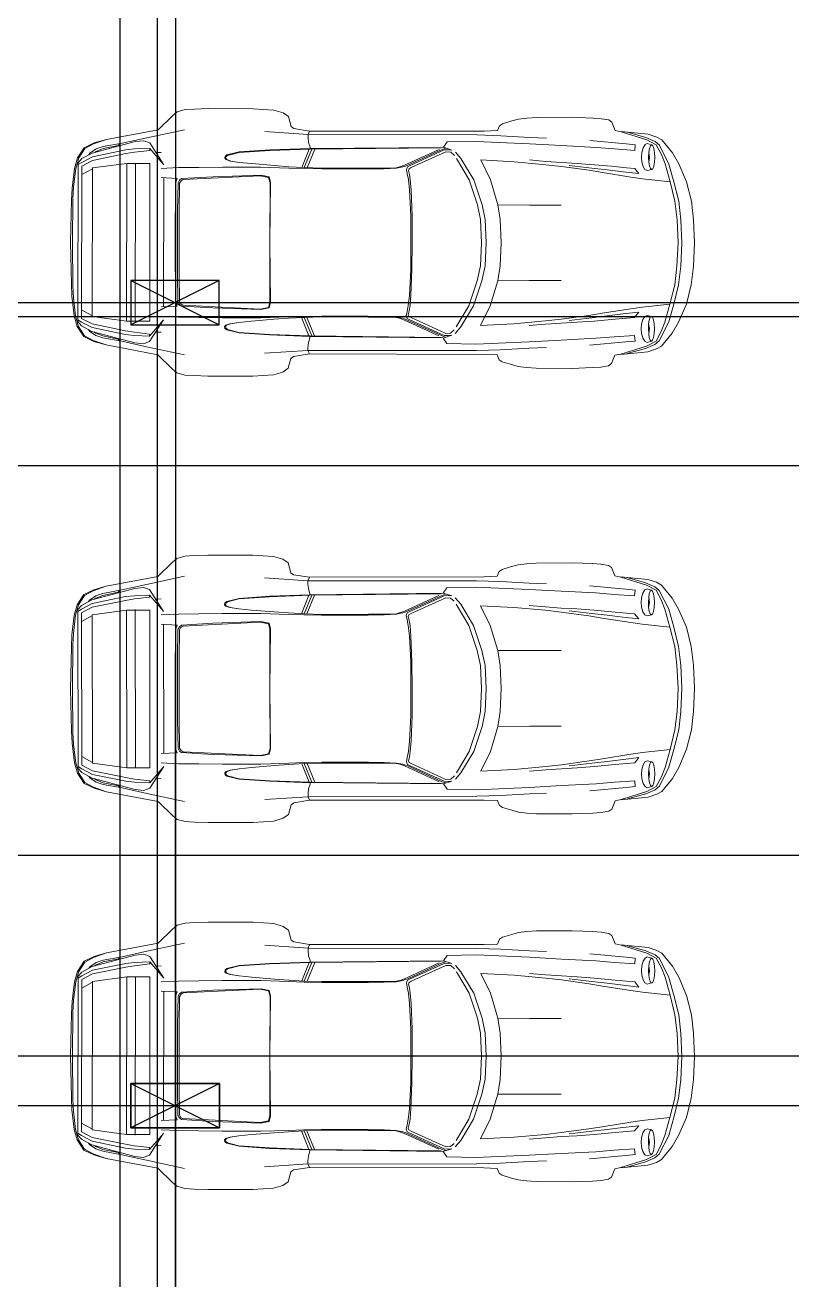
# Model space of a CAD drawing. Extents: x 285329 to 658348, y -83126 to -16980.
# Drawn here: x 323582 to 324102, y -36780 to -35929 of the extents above; entities that cross this region are included whole.
import ezdxf

# ---------------------------------------------------------------- set-up
doc = ezdxf.new("R2010")
doc.units = 0
doc.layers.get('0').update_dxf_attribs({"linetype": 'CONTINUOUS'})
for name, color, linetype in [('AXIS', 1, 'CONTINUOUS'), ('COLUMN', 5, 'CONTINUOUS'), ('DIM', 3, 'CONTINUOUS'), ('FURNITURE', 4, 'CONTINUOUS'), ('WALL', 7, 'CONTINUOUS')]:
    doc.layers.add(name, color=color, linetype=linetype)
doc.layers.add('FIGURES', color=153, linetype='CONTINUOUS', lineweight=0)
doc.layers.add('VIS', color=8, linetype='CONTINUOUS', lineweight=18)

# ---------------------------------------------------------------- blocks, each defined once
blk = doc.blocks.new('XREF1$0$02PCAR09')
at = {"color": 0, "linetype": 'ByBlock'}
for p, q in [((-139.39, 33.77), (-143.26, 30.05)), ((-138.14, 34.83), (-139.39, 33.77)), ((-136.04, 35.43), (-138.14, 34.83)), ((-133.57, 35.58), (-136.04, 35.43)), ((-129.86, 35.7), (-133.57, 35.58)), ((-117.88, 35.7), (-129.86, 35.7)), ((-112.33, 35.34), (-117.88, 35.7)), ((-109.85, 34.59), (-112.33, 35.34)), ((-108.47, 33.6), (-109.85, 34.59)), ((-107.73, 30.95), (-108.47, 33.6)), ((-32.75, 33.53), (-42.26, 33.45)), ((-27.18, 33.31), (-32.75, 33.53)), ((-107, 30.43), (-107.73, 30.95)), ((-102.8, 29.76), (-107, 30.43)), ((-52.16, 31.23), (-52.64, 29.95)), ((-51.29, 31.76), (-52.16, 31.23)), ((-48.85, 32.53), (-51.29, 31.76)), ((-47.09, 33.02), (-48.85, 32.53)), ((-44.85, 33.29), (-47.09, 33.02)), ((-42.26, 33.45), (-44.85, 33.29)), ((-24.96, 33.14), (-27.18, 33.31)), ((-22.98, 32.83), (-24.96, 33.14)), ((-22.13, 32.24), (-22.98, 32.83)), ((-21.22, 30), (-22.13, 32.24)), ((-149.39, 26.87), (-160.88, 23.8)), ((-157.04, 27.42), (-160.49, 26.23)), ((-160.29, 26.5), (-157.04, 27.42)), ((-143.26, 30.05), (-157.04, 27.42)), ((-146.25, 27.9), (-152.81, 26.43)), ((-147.04, 27.13), (-149.39, 26.87)), ((-145.43, 26.52), (-147.04, 27.13)), ((-136.16, 30.07), (-146.25, 27.9)), ((-103.18, 28.82), (-114.79, 29.59)), ((-103.18, 28.82), (-102.8, 29.76)), ((-58.2, 28.79), (-103.18, 28.82)), ((-103.18, 28.09), (-103.18, 28.82)), ((-103.06, 26.7), (-103.18, 28.09)), ((-56.22, 29.83), (-102.8, 29.76)), ((-67.1, 25.46), (-66.11, 26.89)), ((-58.32, 27.06), (-66.11, 26.89)), ((-48.2, 26.63), (-58.32, 27.06)), ((-58.2, 28.77), (-51.78, 28.55)), ((-52.64, 29.95), (-56.22, 29.83)), ((-51.78, 28.55), (-44.15, 28.14)), ((-44.15, 28.14), (-39.54, 27.93)), ((-28.03, 27.35), (-18.29, 26.45)), ((-19.65, 29.66), (-21.22, 30)), ((-12.48, 29.04), (-19.65, 29.78)), ((-12.79, 27.56), (-19.65, 29.66)), ((-13.04, 28.18), (-17.96, 29.55)), ((-10.59, 27.09), (-13.04, 28.18)), ((-10.26, 26.19), (-12.79, 27.56)), ((-10.14, 28.29), (-12.48, 29.04)), ((-9.43, 26.13), (-10.59, 27.09)), ((-8.78, 27.56), (-10.14, 28.29)), ((-5.94, 24.09), (-8.78, 27.56)), ((-164.79, 22.49), (-162.98, 25.22)), ((-162.81, 24.98), (-164.42, 22.49)), ((-160.88, 23.8), (-163.6, 22.32)), ((-162.98, 25.22), (-160.29, 26.5)), ((-160.49, 26.23), (-162.81, 24.98)), ((-161.5, 23.73), (-161.74, 23.33)), ((-159.78, 24.91), (-161.5, 23.73)), ((-151.85, 24.65), (-160.77, 22.81)), ((-160.77, 21.82), (-151.85, 23.66)), ((-159.78, 24.24), (-160.17, 23.99)), ((-157.91, 25.53), (-159.78, 24.91)), ((-157.91, 25.01), (-159.78, 24.24)), ((-152.81, 26.43), (-157.91, 25.53)), ((-153.83, 25.85), (-157.91, 25.01)), ((-153.47, 26.28), (-153.83, 25.85)), ((-149.51, 24.91), (-151.85, 24.65)), ((-151.85, 23.66), (-149.51, 24.04)), ((-145.43, 25.03), (-149.51, 24.91)), ((-149.51, 24.04), (-145.43, 24.53)), ((-141.73, 20.71), (-145.43, 26.52)), ((-145.43, 25.03), (-141.73, 20.73)), ((-145.43, 24.53), (-145.43, 25.03)), ((-142.39, 24.02), (-143.85, 23.95)), ((-124.86, 23.34), (-121.58, 24.14)), ((-124.69, 23.22), (-121.6, 24.01)), ((-121.6, 24.01), (-113.44, 24.57)), ((-121.58, 24.14), (-113.44, 24.69)), ((-113.44, 24.69), (-102.68, 25.08)), ((-113.44, 24.57), (-102.68, 24.96)), ((-104.9, 20.03), (-102.9, 24.96)), ((-104.22, 19.99), (-102.17, 24.96)), ((-101.45, 24.96), (-103.47, 19.98)), ((-102.68, 25.44), (-103.06, 26.7)), ((-67.1, 25.44), (-102.68, 25.06)), ((-102.68, 25.08), (-102.68, 25.44)), ((-102.68, 24.94), (-67.65, 25.32)), ((-102.68, 25.06), (-102.68, 24.94)), ((-77.45, 20.66), (-68.24, 24.88)), ((-67.39, 24.89), (-76.59, 20.66)), ((-76.17, 20.52), (-66.86, 24.77)), ((-66.4, 24.24), (-75.65, 20.03)), ((-66.42, 25.2), (-67.39, 24.89)), ((-67.1, 25.54), (-67.1, 25.54)), ((-64.81, 24.72), (-67.1, 25.46)), ((-66.86, 24.77), (-65.78, 24.81)), ((-65.14, 24.16), (-66.4, 24.24)), ((-65.78, 24.81), (-64.81, 24.72)), ((-64.13, 23.29), (-65.14, 24.16)), ((-62.4, 22.49), (-63.89, 24.21)), ((-44.15, 26.41), (-48.2, 26.63)), ((-35.6, 25.95), (-44.15, 26.41)), ((-26.33, 25.46), (-35.6, 25.95)), ((-21.41, 25.08), (-26.33, 25.46)), ((-16.03, 24.72), (-21.41, 25.08)), ((-18.29, 26.45), (-15.88, 26.19)), ((-15.88, 26.19), (-16.03, 24.72)), ((-14.22, 22.91), (-14.12, 24.14)), ((-14.12, 24.14), (-13.76, 25.41)), ((-13.76, 25.41), (-13.28, 26.26)), ((-13.28, 26.26), (-12.67, 26.55)), ((-12.67, 26.55), (-11.49, 26.19)), ((-12.31, 22.86), (-12.22, 24.26)), ((-12.22, 24.26), (-12.07, 25.22)), ((-12.22, 24.26), (-12.04, 22.86)), ((-12.07, 25.22), (-11.81, 25.93)), ((-11.81, 25.93), (-11.49, 26.19)), ((-11.49, 26.19), (-11.18, 25.93)), ((-11.18, 25.93), (-10.93, 25.22)), ((-10.93, 25.22), (-10.74, 24.13)), ((-10.74, 24.13), (-10.69, 22.86)), ((-8.9, 23.63), (-10.26, 26.19)), ((-6.9, 21.08), (-9.43, 26.13)), ((-7.91, 21.15), (-8.9, 23.63)), ((-4.27, 21.14), (-5.94, 24.09)), ((-165.56, 19.69), (-164.79, 22.49)), ((-164.42, 22.49), (-165.19, 19.69)), ((-163.6, 22.32), (-164.59, 21.21)), ((-163.6, 21.32), (-164.59, 20.71)), ((-164.59, -21.21), (-164.59, 21.21)), ((-160.77, 22.81), (-163.6, 21.32)), ((-163.6, 20.33), (-160.77, 21.82)), ((-163.6, 20.33), (-163.6, -20.33)), ((-160.77, 19.82), (-151.61, 21.07)), ((-151.61, 21.07), (-151.61, -21.07)), ((-151.61, 21.07), (-145.43, 21.07)), ((-149.26, 21.07), (-149.26, -21.19)), ((-145.43, -21.07), (-145.43, 21.07)), ((-115.78, 20.11), (-126.04, 20.1)), ((-125.42, 22.45), (-125.37, 22.96)), ((-125.08, 22.11), (-125.42, 22.45)), ((-125.37, 22.96), (-124.86, 23.34)), ((-125.15, 22.43), (-125.13, 22.84)), ((-124.89, 22.11), (-125.15, 22.43)), ((-125.13, 22.84), (-124.69, 23.22)), ((-124.01, 21.73), (-125.08, 22.11)), ((-123.84, 21.73), (-124.89, 22.11)), ((-121.62, 21.38), (-124.01, 21.73)), ((-121.62, 21.38), (-123.84, 21.73)), ((-118.22, 21.03), (-121.62, 21.38)), ((-112.19, 20.51), (-118.22, 21.03)), ((-108.37, 19.87), (-115.78, 20.11)), ((-108.37, 20.23), (-112.19, 20.51)), ((-104.22, 19.99), (-108.37, 20.23)), ((-79.67, 19.96), (-78.74, 20.2)), ((-77.89, 20.2), (-79.63, 19.86)), ((-78.74, 20.2), (-77.45, 20.66)), ((-77.21, 20.44), (-77.89, 20.2)), ((-76.59, 20.66), (-77.21, 20.44)), ((-76.95, 19.52), (-76.71, 20.25)), ((-76.71, 20.25), (-76.17, 20.52)), ((-60.22, 16.82), (-63.6, 22.49)), ((-58.97, 16.82), (-62.4, 22.49)), ((-57.13, 22.11), (-54.53, 16.8)), ((-48.2, 21.63), (-57.13, 22.11)), ((-39.78, 20.85), (-48.2, 21.63)), ((-39.78, 21.75), (-44.12, 22.11)), ((-35.6, 21.46), (-39.78, 21.75)), ((-35.6, 20.37), (-39.78, 20.85)), ((-31.38, 21.21), (-35.6, 21.46)), ((-28.21, 19.38), (-35.6, 20.37)), ((-33.48, 20.69), (-27.45, 19.99)), ((-26.79, 20.88), (-31.38, 21.21)), ((-22.2, 20.45), (-26.79, 20.88)), ((-18.2, 20.06), (-22.2, 20.45)), ((-14.12, 21.68), (-14.22, 22.91)), ((-13.76, 20.44), (-14.12, 21.68)), ((-13.28, 19.65), (-13.76, 20.44)), ((-12.24, 21.56), (-12.31, 22.86)), ((-12.04, 22.86), (-12.24, 21.56)), ((-12.07, 20.57), (-12.24, 21.58)), ((-11.81, 19.84), (-12.07, 20.57)), ((-10.93, 20.51), (-11.18, 19.81)), ((-10.74, 21.58), (-10.93, 20.51)), ((-10.69, 22.86), (-10.74, 21.58)), ((-6.56, 16.32), (-7.91, 21.15)), ((-5.57, 16.32), (-6.9, 21.08)), ((-2.17, 16.31), (-4.27, 21.14)), ((-166.21, 14.44), (-165.56, 19.69)), ((-165.19, 19.69), (-165.8, 14.82)), ((-163.6, 18.05), (-160.88, 19.53)), ((-160.77, 19.82), (-160.77, -19.82)), ((-137.77, 19.96), (-142.39, 19.75)), ((-138.14, 17.06), (-142.38, 17.26)), ((-141.73, 17.26), (-141.73, -17.16)), ((-138.57, 15.9), (-138.14, 17.06)), ((-132.34, 20.03), (-137.77, 19.96)), ((-136.98, 17.01), (-137.51, 16.58)), ((-137.08, 16.44), (-136.55, 16.78)), ((-128.55, 17.52), (-136.98, 17.01)), ((-136.55, 16.78), (-115.95, 17.82)), ((-126.04, 20.1), (-132.34, 20.03)), ((-115.76, 17.94), (-128.55, 17.52)), ((-115.95, 17.82), (-113.73, 17.36)), ((-113.56, 17.48), (-115.76, 17.94)), ((-113.73, 17.36), (-113.35, 15.95)), ((-113.2, 16.07), (-113.56, 17.48)), ((-104.27, 19.73), (-108.37, 19.87)), ((-99.56, 19.65), (-104.27, 19.73)), ((-99.52, 19.84), (-104.22, 19.99)), ((-87.11, 19.64), (-99.56, 19.65)), ((-87.11, 19.87), (-99.52, 19.84)), ((-82.86, 19.87), (-87.11, 19.87)), ((-82.86, 19.72), (-87.11, 19.64)), ((-79.67, 19.98), (-82.86, 19.87)), ((-79.63, 19.86), (-82.86, 19.72)), ((-76.73, 18.37), (-76.95, 19.52)), ((-76.42, 16.82), (-76.73, 18.37)), ((-76.22, 19.69), (-76.44, 19.24)), ((-76.44, 19.24), (-76.15, 18.22)), ((-76.1, 14.07), (-76.42, 16.82)), ((-75.65, 20.03), (-76.22, 19.69)), ((-76.15, 18.22), (-75.93, 16.82)), ((-75.93, 16.82), (-75.72, 13.98)), ((-60.22, 16.82), (-60.22, 16.82)), ((-58, 10.14), (-60.22, 16.82)), ((-56.75, 10.14), (-58.97, 16.82)), ((-54.53, 16.8), (-52.55, 10.14)), ((-24.62, 18.78), (-28.21, 19.38)), ((-27.45, 19.99), (-23.36, 19.5)), ((-17.01, 17.6), (-24.62, 18.78)), ((-23.36, 19.5), (-19.12, 18.97)), ((-19.12, 18.97), (-14.89, 18.51)), ((-16, 19.87), (-18.2, 20.06)), ((-13.95, 17.11), (-17.01, 17.6)), ((-14.89, 18.51), (-16, 19.87)), ((-6.56, 16.32), (-13.95, 17.11)), ((-12.67, 19.33), (-13.28, 19.65)), ((-11.49, 19.6), (-12.67, 19.33)), ((-11.49, 19.6), (-11.81, 19.84)), ((-11.18, 19.81), (-11.49, 19.6)), ((-166.35, 11.22), (-166.21, 14.44)), ((-165.8, 14.82), (-165.94, 11.59)), ((-138.66, 0), (-138.57, 15.9)), ((-137.9, 15.9), (-138.04, 8.28)), ((-137.51, 16.58), (-137.9, 15.9)), ((-137.56, 8.16), (-137.48, 15.78)), ((-137.48, 15.78), (-137.08, 16.44)), ((-113.4, -0.02), (-113.2, 16.07)), ((-113.35, 15.95), (-113.4, 0.02)), ((-76.1, 14.07), (-75.74, 7.15)), ((-75.72, 13.98), (-75.43, 7.15)), ((-5.26, 11.13), (-6.56, 16.32)), ((-4.27, 11.13), (-5.57, 16.32)), ((-0.87, 11.13), (-2.17, 16.31)), ((-166.57, 0.02), (-166.35, 11.22)), ((-165.94, 11.59), (-166.08, 0)), ((-57.13, 6.18), (-58, 10.14)), ((-55.9, 6.18), (-56.75, 10.14)), ((-52.55, 10.14), (-44.12, 10.09)), ((-52.55, 10.14), (-51.92, 6.18)), ((-44.12, 10.09), (-35.6, 10.09)), ((-4.7, 6.2), (-5.26, 11.13)), ((-3.7, 6.2), (-4.27, 11.13)), ((-0.31, 6.18), (-0.87, 11.13)), ((-138.04, 8.28), (-138.04, 0)), ((-137.56, 0), (-137.56, 8.16)), ((-75.74, 7.15), (-75.77, 0)), ((-75.43, 7.15), (-75.4, 0)), ((-56.89, 0), (-57.13, 6.18)), ((-55.64, 0), (-55.9, 6.18)), ((-51.92, 6.18), (-51.68, 0)), ((-4.39, 0), (-4.7, 6.2)), ((-3.4, 0), (-3.7, 6.2)), ((0, 0), (-0.31, 6.18)), ((-165.94, -11.59), (-166.08, 0)), ((-138.66, 0), (-138.57, -15.9)), ((-138.04, -8.28), (-138.04, 0)), ((-137.56, 0), (-137.56, -8.16)), ((-113.4, 0.02), (-113.2, -16.07)), ((-75.74, -7.15), (-75.77, 0)), ((-75.43, -7.15), (-75.4, 0)), ((-56.89, 0), (-57.13, -6.18)), ((-55.64, 0), (-55.9, -6.18)), ((-51.92, -6.18), (-51.68, 0)), ((-4.39, 0), (-4.7, -6.2)), ((-3.4, 0), (-3.7, -6.2)), ((0, 0), (-0.31, -6.18)), ((-166.57, -0.02), (-166.35, -11.22)), ((-113.35, -15.95), (-113.4, -0.02)), ((-57.13, -6.18), (-58, -10.14)), ((-55.9, -6.18), (-56.75, -10.14)), ((-52.55, -10.14), (-51.92, -6.18)), ((-4.7, -6.2), (-5.26, -11.13)), ((-3.7, -6.2), (-4.27, -11.13)), ((-0.31, -6.18), (-0.87, -11.13)), ((-137.9, -15.9), (-138.04, -8.28)), ((-137.56, -8.16), (-137.48, -15.78)), ((-76.1, -14.07), (-75.74, -7.15)), ((-75.72, -13.98), (-75.43, -7.15)), ((-166.35, -11.22), (-166.21, -14.44)), ((-165.8, -14.82), (-165.94, -11.59)), ((-58, -10.14), (-60.22, -16.82)), ((-56.75, -10.14), (-58.97, -16.82)), ((-54.53, -16.8), (-52.55, -10.14)), ((-52.55, -10.14), (-44.12, -10.09)), ((-44.12, -10.09), (-35.6, -10.09)), ((-5.26, -11.13), (-6.56, -16.32)), ((-4.27, -11.13), (-5.57, -16.32)), ((-0.87, -11.13), (-2.17, -16.31)), ((-166.21, -14.44), (-165.56, -19.69)), ((-165.19, -19.69), (-165.8, -14.82)), ((-138.57, -15.9), (-138.14, -17.06)), ((-137.51, -16.58), (-137.9, -15.9)), ((-136.98, -17.01), (-137.51, -16.58)), ((-137.48, -15.78), (-137.08, -16.44)), ((-137.08, -16.44), (-136.55, -16.78)), ((-113.73, -17.36), (-113.35, -15.95)), ((-113.2, -16.07), (-113.56, -17.48)), ((-76.1, -14.07), (-76.42, -16.82)), ((-75.93, -16.82), (-75.72, -13.98)), ((-6.56, -16.32), (-13.95, -17.11)), ((-6.56, -16.32), (-7.91, -21.15)), ((-5.57, -16.32), (-6.9, -21.08)), ((-2.17, -16.31), (-4.27, -21.14)), ((-165.56, -19.69), (-164.79, -22.49)), ((-164.42, -22.49), (-165.19, -19.69)), ((-163.6, -18.05), (-160.88, -19.53)), ((-160.77, -19.82), (-151.61, -21.07)), ((-137.77, -19.96), (-142.39, -19.75)), ((-138.14, -17.06), (-142.38, -17.26)), ((-132.34, -20.03), (-137.77, -19.96)), ((-128.55, -17.52), (-136.98, -17.01)), ((-136.55, -16.78), (-115.95, -17.82)), ((-126.04, -20.1), (-132.34, -20.03)), ((-115.76, -17.94), (-128.55, -17.52)), ((-115.78, -20.11), (-126.04, -20.1)), ((-115.95, -17.82), (-113.73, -17.36)), ((-108.37, -19.87), (-115.78, -20.11)), ((-113.56, -17.48), (-115.76, -17.94)), ((-104.27, -19.73), (-108.37, -19.87)), ((-104.22, -19.99), (-108.37, -20.23)), ((-104.9, -20.03), (-102.9, -24.96)), ((-99.56, -19.65), (-104.27, -19.73)), ((-99.52, -19.84), (-104.22, -19.99)), ((-104.22, -19.99), (-102.17, -24.96)), ((-101.45, -24.96), (-103.47, -19.98)), ((-87.11, -19.64), (-99.56, -19.65)), ((-87.11, -19.87), (-99.52, -19.84)), ((-82.86, -19.72), (-87.11, -19.64)), ((-82.86, -19.87), (-87.11, -19.87)), ((-79.63, -19.86), (-82.86, -19.72)), ((-79.67, -19.98), (-82.86, -19.87)), ((-79.67, -19.96), (-78.74, -20.2)), ((-77.89, -20.2), (-79.63, -19.86)), ((-76.73, -18.37), (-76.95, -19.52)), ((-76.95, -19.52), (-76.71, -20.25)), ((-76.42, -16.82), (-76.73, -18.37)), ((-76.44, -19.24), (-76.15, -18.22)), ((-76.22, -19.69), (-76.44, -19.24)), ((-75.65, -20.03), (-76.22, -19.69)), ((-76.15, -18.22), (-75.93, -16.82)), ((-66.4, -24.24), (-75.65, -20.03)), ((-60.22, -16.82), (-63.6, -22.49)), ((-58.97, -16.82), (-62.4, -22.49)), ((-60.22, -16.82), (-60.22, -16.82)), ((-57.13, -22.11), (-54.53, -16.8)), ((-28.21, -19.38), (-35.6, -20.37)), ((-33.48, -20.69), (-27.45, -19.99)), ((-24.62, -18.78), (-28.21, -19.38)), ((-27.45, -19.99), (-23.36, -19.5)), ((-17.01, -17.6), (-24.62, -18.78)), ((-23.36, -19.5), (-19.12, -18.97)), ((-18.2, -20.06), (-22.2, -20.45)), ((-19.12, -18.97), (-14.89, -18.51)), ((-16, -19.87), (-18.2, -20.06)), ((-13.95, -17.11), (-17.01, -17.6)), ((-14.89, -18.51), (-16, -19.87)), ((-13.28, -19.65), (-13.76, -20.44)), ((-12.67, -19.33), (-13.28, -19.65)), ((-11.49, -19.6), (-12.67, -19.33)), ((-11.81, -19.84), (-12.07, -20.57)), ((-11.49, -19.6), (-11.81, -19.84)), ((-11.18, -19.81), (-11.49, -19.6)), ((-10.93, -20.51), (-11.18, -19.81)), ((-164.79, -22.49), (-162.98, -25.22)), ((-163.6, -21.32), (-164.59, -20.71)), ((-163.6, -22.32), (-164.59, -21.21)), ((-162.81, -24.98), (-164.42, -22.49)), ((-163.6, -20.33), (-160.77, -21.82)), ((-160.77, -22.81), (-163.6, -21.32)), ((-160.88, -23.8), (-163.6, -22.32)), ((-161.5, -23.73), (-161.74, -23.33)), ((-160.77, -21.82), (-151.85, -23.66)), ((-151.85, -24.65), (-160.77, -22.81)), ((-151.61, -21.07), (-145.43, -21.07)), ((-141.73, -20.71), (-145.43, -26.52)), ((-145.43, -25.03), (-141.73, -20.73)), ((-125.08, -22.11), (-125.42, -22.45)), ((-125.42, -22.45), (-125.37, -22.96)), ((-125.37, -22.96), (-124.86, -23.34)), ((-124.89, -22.11), (-125.15, -22.43)), ((-125.15, -22.43), (-125.13, -22.84)), ((-125.13, -22.84), (-124.69, -23.22)), ((-124.01, -21.73), (-125.08, -22.11)), ((-123.84, -21.73), (-124.89, -22.11)), ((-124.86, -23.34), (-121.58, -24.14)), ((-124.69, -23.22), (-121.6, -24.01)), ((-121.62, -21.38), (-124.01, -21.73)), ((-121.62, -21.38), (-123.84, -21.73)), ((-118.22, -21.03), (-121.62, -21.38)), ((-112.19, -20.51), (-118.22, -21.03)), ((-108.37, -20.23), (-112.19, -20.51)), ((-78.74, -20.2), (-77.45, -20.66)), ((-77.21, -20.44), (-77.89, -20.2)), ((-77.45, -20.66), (-68.24, -24.88)), ((-76.59, -20.66), (-77.21, -20.44)), ((-76.71, -20.25), (-76.17, -20.52)), ((-67.39, -24.89), (-76.59, -20.66)), ((-76.17, -20.52), (-66.86, -24.77)), ((-64.13, -23.29), (-65.14, -24.16)), ((-62.4, -22.49), (-63.89, -24.21)), ((-48.2, -21.63), (-57.13, -22.11)), ((-39.78, -20.85), (-48.2, -21.63)), ((-39.78, -21.75), (-44.12, -22.11)), ((-35.6, -20.37), (-39.78, -20.85)), ((-35.6, -21.46), (-39.78, -21.75)), ((-31.38, -21.21), (-35.6, -21.46)), ((-26.79, -20.88), (-31.38, -21.21)), ((-22.2, -20.45), (-26.79, -20.88)), ((-14.12, -21.68), (-14.22, -22.91)), ((-14.22, -22.91), (-14.12, -24.14)), ((-13.76, -20.44), (-14.12, -21.68)), ((-12.24, -21.56), (-12.31, -22.86)), ((-12.31, -22.86), (-12.22, -24.26)), ((-12.07, -20.57), (-12.24, -21.58)), ((-12.04, -22.86), (-12.24, -21.56)), ((-12.22, -24.26), (-12.04, -22.86)), ((-10.74, -21.58), (-10.93, -20.51)), ((-10.69, -22.86), (-10.74, -21.58)), ((-10.74, -24.13), (-10.69, -22.86)), ((-6.9, -21.08), (-9.43, -26.13)), ((-7.91, -21.15), (-8.9, -23.63)), ((-4.27, -21.14), (-5.94, -24.09)), ((-162.98, -25.22), (-160.29, -26.5)), ((-160.49, -26.23), (-162.81, -24.98)), ((-159.78, -24.91), (-161.5, -23.73)), ((-149.39, -26.87), (-160.88, -23.8)), ((-157.04, -27.42), (-160.49, -26.23)), ((-160.29, -26.5), (-157.04, -27.42)), ((-159.78, -24.24), (-160.17, -23.99)), ((-157.91, -25.01), (-159.78, -24.24)), ((-157.91, -25.53), (-159.78, -24.91)), ((-153.83, -25.85), (-157.91, -25.01)), ((-152.81, -26.43), (-157.91, -25.53)), ((-153.47, -26.28), (-153.83, -25.85)), ((-146.25, -27.9), (-152.81, -26.43)), ((-151.85, -23.66), (-149.51, -24.04)), ((-149.51, -24.91), (-151.85, -24.65)), ((-149.51, -24.04), (-145.43, -24.53)), ((-145.43, -25.03), (-149.51, -24.91)), ((-145.43, -26.52), (-147.04, -27.13)), ((-145.43, -24.53), (-145.43, -25.03)), ((-142.39, -24.02), (-143.85, -23.95)), ((-121.6, -24.01), (-113.44, -24.57)), ((-121.58, -24.14), (-113.44, -24.69)), ((-113.44, -24.57), (-102.68, -24.96)), ((-113.44, -24.69), (-102.68, -25.08)), ((-103.06, -26.7), (-103.18, -28.09)), ((-102.68, -25.44), (-103.06, -26.7)), ((-102.68, -25.06), (-102.68, -24.94)), ((-102.68, -24.94), (-67.65, -25.32)), ((-67.1, -25.44), (-102.68, -25.06)), ((-102.68, -25.08), (-102.68, -25.44)), ((-66.42, -25.2), (-67.39, -24.89)), ((-64.81, -24.72), (-67.1, -25.46)), ((-67.1, -25.46), (-66.11, -26.89)), ((-67.1, -25.54), (-67.1, -25.54)), ((-66.86, -24.77), (-65.78, -24.81)), ((-65.14, -24.16), (-66.4, -24.24)), ((-65.78, -24.81), (-64.81, -24.72)), ((-48.2, -26.63), (-58.32, -27.06)), ((-44.15, -26.41), (-48.2, -26.63)), ((-35.6, -25.95), (-44.15, -26.41)), ((-26.33, -25.46), (-35.6, -25.95)), ((-28.03, -27.35), (-18.29, -26.45)), ((-21.41, -25.08), (-26.33, -25.46)), ((-16.03, -24.72), (-21.41, -25.08)), ((-18.29, -26.45), (-15.88, -26.19)), ((-15.88, -26.19), (-16.03, -24.72)), ((-14.12, -24.14), (-13.76, -25.41)), ((-13.76, -25.41), (-13.28, -26.26)), ((-13.28, -26.26), (-12.67, -26.55)), ((-10.26, -26.19), (-12.79, -27.56)), ((-12.67, -26.55), (-11.49, -26.19)), ((-12.22, -24.26), (-12.07, -25.22)), ((-12.07, -25.22), (-11.81, -25.93)), ((-11.81, -25.93), (-11.49, -26.19)), ((-11.49, -26.19), (-11.18, -25.93)), ((-11.18, -25.93), (-10.93, -25.22)), ((-10.93, -25.22), (-10.74, -24.13)), ((-9.43, -26.13), (-10.59, -27.09)), ((-8.9, -23.63), (-10.26, -26.19)), ((-5.94, -24.09), (-8.78, -27.56)), ((-143.26, -30.05), (-157.04, -27.42)), ((-147.04, -27.13), (-149.39, -26.87)), ((-136.16, -30.07), (-146.25, -27.9)), ((-139.39, -33.77), (-143.26, -30.05)), ((-103.18, -28.82), (-114.79, -29.59)), ((-102.8, -29.76), (-107, -30.43)), ((-103.18, -28.09), (-103.18, -28.82)), ((-58.2, -28.79), (-103.18, -28.82)), ((-103.18, -28.82), (-102.8, -29.76)), ((-56.22, -29.83), (-102.8, -29.76)), ((-58.32, -27.06), (-66.11, -26.89)), ((-58.2, -28.77), (-51.78, -28.55)), ((-52.64, -29.95), (-56.22, -29.83)), ((-52.16, -31.23), (-52.64, -29.95)), ((-51.78, -28.55), (-44.15, -28.14)), ((-44.15, -28.14), (-39.54, -27.93)), ((-21.22, -30), (-22.13, -32.24)), ((-19.65, -29.66), (-21.22, -30)), ((-12.79, -27.56), (-19.65, -29.66)), ((-12.48, -29.04), (-19.65, -29.78)), ((-13.04, -28.18), (-17.96, -29.55)), ((-10.59, -27.09), (-13.04, -28.18)), ((-10.14, -28.29), (-12.48, -29.04)), ((-8.78, -27.56), (-10.14, -28.29)), ((-107.73, -30.95), (-108.47, -33.6)), ((-107, -30.43), (-107.73, -30.95)), ((-51.29, -31.76), (-52.16, -31.23)), ((-48.85, -32.53), (-51.29, -31.76)), ((-47.09, -33.02), (-48.85, -32.53)), ((-44.85, -33.29), (-47.09, -33.02)), ((-42.26, -33.45), (-44.85, -33.29)), ((-32.75, -33.53), (-42.26, -33.45)), ((-27.18, -33.31), (-32.75, -33.53)), ((-24.96, -33.14), (-27.18, -33.31)), ((-22.98, -32.83), (-24.96, -33.14)), ((-22.13, -32.24), (-22.98, -32.83)), ((-138.14, -34.83), (-139.39, -33.77)), ((-136.04, -35.43), (-138.14, -34.83)), ((-133.57, -35.58), (-136.04, -35.43)), ((-129.86, -35.7), (-133.57, -35.58)), ((-117.88, -35.7), (-129.86, -35.7)), ((-112.33, -35.34), (-117.88, -35.7)), ((-109.85, -34.59), (-112.33, -35.34)), ((-108.47, -33.6), (-109.85, -34.59))]:
    blk.add_line(p, q, dxfattribs=at)
blk = doc.blocks.new('COLUMN')
at = {"layer": 'AXIS'}
for p, q in [((236924.7, -9644.26), (236984.7, -9674.26)), ((236984.7, -9644.26), (236924.7, -9674.26))]:
    blk.add_line(p, q, dxfattribs=at)
at = {"layer": 'COLUMN'}
blk.add_lwpolyline([(236924.7, -9644.26), (236984.7, -9644.26), (236984.7, -9674.26), (236924.7, -9674.26)], close=True, dxfattribs=at)
blk = doc.blocks.new('cbcb')
at = {"layer": 'AXIS'}
for p, q in [((328671.27, -10741.78), (328670.74, -14326.06)), ((329557.3, -13353.66), (327215.71, -13353.66)), ((327235.09, -13888.53), (329571.96, -13888.53))]:
    blk.add_line(p, q, dxfattribs=at)
at = {"layer": 'WALL', "linetype": 'Continuous'}
blk.add_blockref('COLUMN', (91716.04, -4229.28), dxfattribs=at)
at = {"layer": 'WALL', "linetype": 'Continuous', "xscale": -1}
blk.add_blockref('COLUMN', (565625.44, -4229.28), dxfattribs=at)

msp = doc.modelspace()

# ---------------------------------------------------------------- linework, layer by layer
at = {"layer": 'AXIS'}
for p, q in [((323671.82, -33436.35), (323671.82, -37466.55)), ((322476.66, -36227.69), (324573.05, -36227.69)), ((322476.66, -36627.85), (324573.05, -36627.85))]:
    msp.add_line(p, q, dxfattribs=at)
at = {"layer": 'DIM'}
for p, q in [((323684.69, -33880.26), (323684.17, -37464.54)), ((322240.02, -36117.14), (324585.39, -36117.14)), ((324570.72, -36492.14), (322229.14, -36492.14))]:
    msp.add_line(p, q, dxfattribs=at)
at = {"layer": 'FURNITURE', "ltscale": 3}
msp.add_line((323646.82, -37028.02), (323646.82, -34252.69), dxfattribs=at)

# ---------------------------------------------------------------- block references
at = {"layer": 'DIM', "linetype": 'Continuous', "xscale": -1}
msp.add_blockref('COLUMN', (560638.67, -26457.89), dxfattribs=at)
at = {"layer": 'FIGURES', "lineweight": 0}
for p, xscale, yscale, zscale, rotation in [((324036.29, -36076.73, -260.83), 2.539999999841102, 2.539999999841102, 2.539999999841102, 359.923157586217), ((324036.29, -36378.65, -260.83), -2.539999999841102, 2.53999999910593, 2.540000000000873, 180.076842413783), ((324036.29, -36628.38), 2.539999999841102, 2.539999999841102, 2.539999999841102, 359.923157586217)]:
    msp.add_blockref('XREF1$0$02PCAR09', p, dxfattribs=dict(at, xscale=xscale, yscale=yscale, zscale=zscale, rotation=rotation))
at = {"layer": 'VIS', "linetype": 'Continuous', "lineweight": 5}
msp.add_blockref('cbcb', (-4986.58, -22773.18), dxfattribs=at)

doc.saveas('drawing.dxf')
